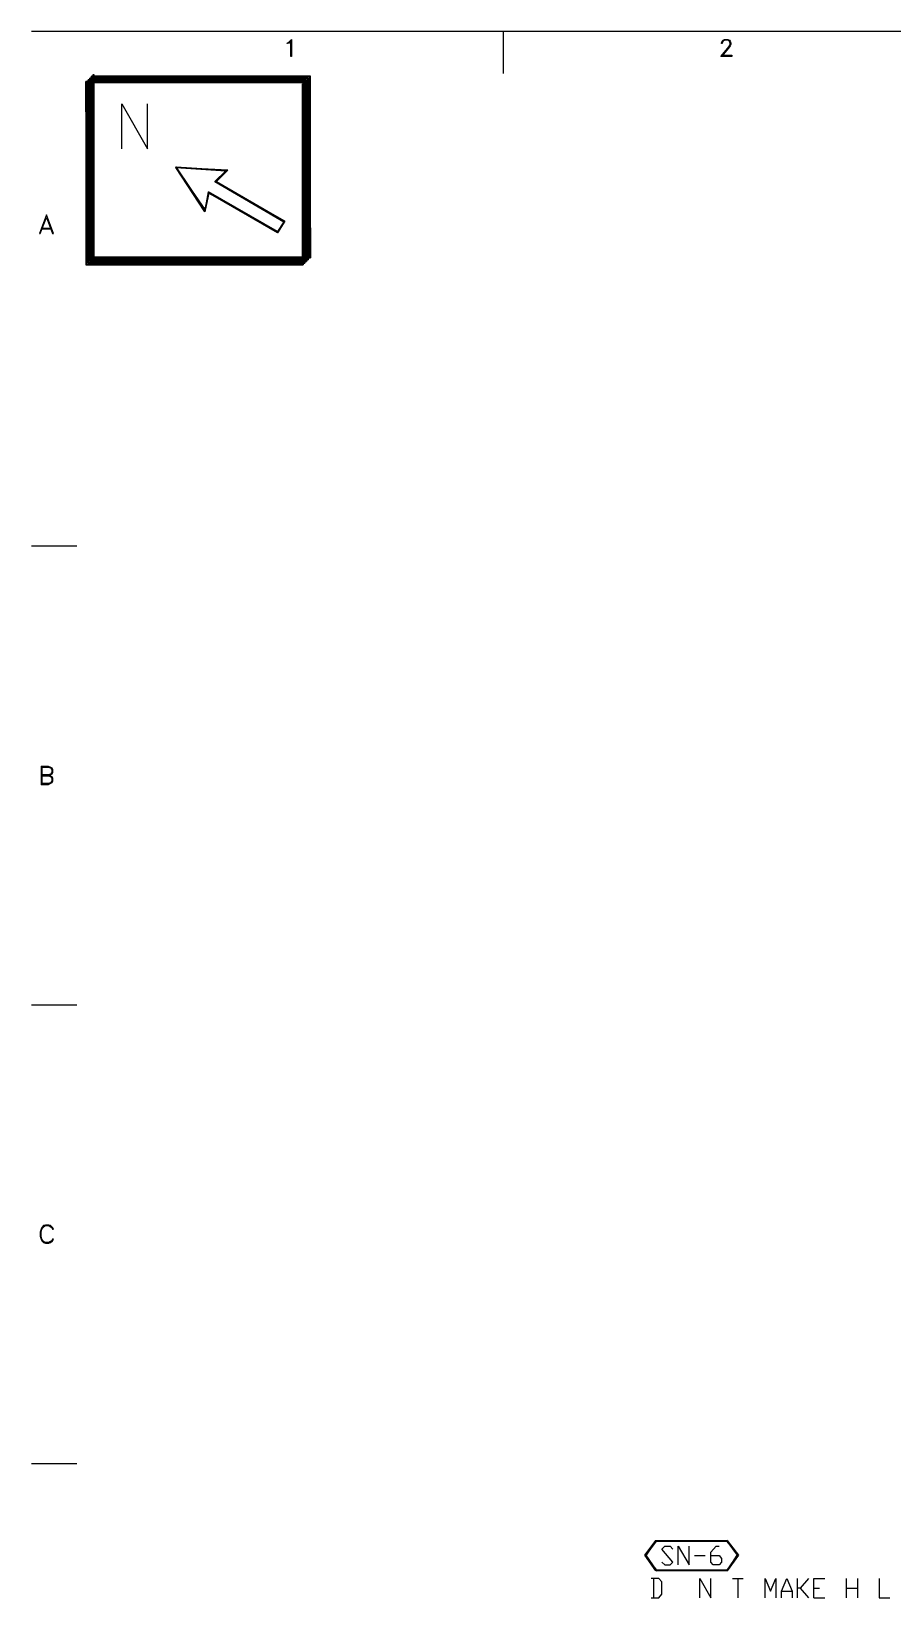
# Model space of a CAD drawing. Header units: millimetres. Extents: x 43 to 1147, y -811 to -31.
# Drawn here: x 42.9 to 219.8, y -352.5 to -30.6 of the extents above; entities that cross this region are included whole.
import ezdxf

# ---------------------------------------------------------------- set-up
doc = ezdxf.new("R2010")
doc.units = ezdxf.units.MM
doc.layers.add('EDITED_LINES', color=4, linetype='Continuous')

msp = doc.modelspace()

# ---------------------------------------------------------------- linework, layer by layer
at = {"layer": 'EDITED_LINES'}
for p, q in [((42.88, -30.64), (1146.64, -30.64)), ((139.84, -39.28), (139.84, -30.64)), ((95.44, -33.04), (95.8, -32.8)), ((95.8, -33.04), (95.44, -33.16)), ((95.44, -33.16), (95.44, -33.04)), ((95.8, -32.8), (96.28, -32.32)), ((96.16, -32.68), (95.8, -33.04)), ((96.16, -35.8), (96.16, -32.68)), ((96.28, -32.32), (96.28, -35.8)), ((184.48, -35.8), (185.92, -34.12)), ((184.6, -33.04), (184.72, -32.68)), ((184.6, -33.16), (184.6, -33.04)), ((184.72, -33.16), (184.6, -33.16)), ((186.04, -34.12), (184.6, -35.8)), ((184.72, -32.68), (184.96, -32.44)), ((184.96, -32.68), (184.72, -33.04)), ((184.72, -33.04), (184.72, -33.16)), ((184.96, -32.44), (185.2, -32.32)), ((185.2, -32.44), (184.96, -32.68)), ((185.2, -32.32), (185.92, -32.32)), ((185.92, -32.44), (185.2, -32.44)), ((185.92, -32.32), (186.28, -32.44)), ((186.28, -32.68), (185.92, -32.44)), ((185.92, -34.12), (186.28, -33.64)), ((186.4, -33.64), (186.04, -34.12)), ((186.28, -32.44), (186.4, -32.68)), ((186.4, -33.04), (186.28, -32.68)), ((186.28, -33.64), (186.4, -33.28)), ((186.4, -32.68), (186.52, -33.04)), ((186.4, -33.28), (186.4, -33.04)), ((186.52, -33.28), (186.4, -33.64)), ((186.52, -33.04), (186.52, -33.28)), ((96.28, -35.8), (96.16, -35.8)), ((186.76, -35.8), (184.48, -35.8)), ((184.6, -35.56), (186.76, -35.56)), ((186.76, -35.56), (186.76, -35.8)), ((54.28, -78.52), (54.04, -40.96)), ((54.04, -40.96), (54.04, -78.64)), ((54.28, -78.52), (54.04, -40.96)), ((54.04, -40.96), (54.28, -41.2)), ((54.04, -40.96), (54.28, -41.2)), ((99.04, -40.96), (54.04, -40.96)), ((54.28, -41.2), (99.04, -40.96)), ((54.28, -41.2), (99.04, -40.96)), ((54.28, -41.2), (54.28, -78.52)), ((98.92, -41.2), (54.28, -41.2)), ((54.64, -78.16), (54.52, -40.6)), ((54.52, -40.6), (54.52, -78.28)), ((54.64, -78.16), (54.52, -40.6)), ((54.52, -40.6), (54.64, -40.84)), ((54.52, -40.6), (54.64, -40.84)), ((99.4, -40.6), (54.52, -40.6)), ((54.64, -40.84), (99.4, -40.6)), ((54.64, -40.84), (99.4, -40.6)), ((54.64, -40.84), (54.64, -78.16)), ((99.28, -40.84), (54.64, -40.84)), ((55, -77.8), (54.88, -40.24)), ((54.88, -40.24), (54.88, -77.92)), ((55, -77.8), (54.88, -40.24)), ((54.88, -40.24), (55, -40.36)), ((54.88, -40.24), (55, -40.36)), ((99.76, -40.24), (54.88, -40.24)), ((55, -40.36), (99.76, -40.24)), ((55, -40.36), (99.76, -40.24)), ((55, -40.36), (55, -77.8)), ((99.64, -40.36), (55, -40.36)), ((55.36, -77.44), (55.24, -39.88)), ((55.24, -39.88), (55.24, -77.56)), ((55.36, -77.44), (55.24, -39.88)), ((55.24, -39.88), (55.36, -40)), ((55.24, -39.88), (55.36, -40)), ((100.24, -39.88), (55.24, -39.88)), ((55.36, -40), (100.24, -39.88)), ((55.36, -40), (100.24, -39.88)), ((55.36, -40), (55.36, -77.44)), ((100, -40), (55.36, -40)), ((55.72, -76.96), (55.6, -39.52)), ((55.6, -39.52), (55.6, -77.2)), ((55.72, -76.96), (55.6, -39.52)), ((55.6, -39.52), (55.72, -39.52)), ((55.72, -39.52), (55.72, -76.96)), ((98.68, -41.44), (98.56, -41.44)), ((98.56, -41.44), (98.68, -78.64)), ((98.56, -41.44), (98.68, -78.64)), ((98.56, -78.52), (98.56, -41.44)), ((98.68, -78.64), (98.68, -41.44)), ((99.04, -40.96), (98.92, -41.2)), ((99.04, -40.96), (98.92, -41.2)), ((98.92, -41.2), (99.04, -78.28)), ((98.92, -41.2), (99.04, -78.28)), ((98.92, -78.16), (98.92, -41.2)), ((99.04, -78.28), (99.04, -40.96)), ((99.4, -40.6), (99.28, -40.84)), ((99.4, -40.6), (99.28, -40.84)), ((99.28, -40.84), (99.4, -77.92)), ((99.28, -40.84), (99.4, -77.92)), ((99.28, -77.8), (99.28, -40.84)), ((99.4, -77.92), (99.4, -40.6)), ((99.76, -40.24), (99.64, -40.36)), ((99.76, -40.24), (99.64, -40.36)), ((99.64, -40.36), (99.76, -77.56)), ((99.64, -40.36), (99.76, -77.56)), ((99.64, -77.44), (99.64, -40.36)), ((99.76, -77.56), (99.76, -40.24)), ((100.24, -39.88), (100, -40)), ((100.24, -39.88), (100, -40)), ((100, -40), (100.24, -77.2)), ((100, -40), (100.24, -77.2)), ((100, -76.96), (100, -40)), ((100.24, -77.2), (100.24, -39.88)), ((61.48, -54.76), (61.48, -45.52)), ((61.48, -45.52), (66.76, -54.76)), ((66.76, -54.76), (66.76, -45.52)), ((72.64, -58.48), (72.52, -58.6)), ((72.52, -58.6), (72.64, -58.48)), ((72.52, -58.6), (78.52, -67.24)), ((72.52, -58.6), (78.52, -67.24)), ((78.52, -67.72), (72.52, -58.6)), ((83.2, -59.2), (72.52, -58.6)), ((72.52, -58.6), (82.84, -59.32)), ((83.2, -59.2), (72.52, -58.6)), ((78.52, -67.24), (72.64, -58.48)), ((72.64, -58.48), (83.2, -59.2)), ((82.84, -59.32), (80.56, -61.48)), ((83.2, -59.2), (80.92, -61.48)), ((80.92, -61.48), (82.84, -59.32)), ((80.92, -61.48), (82.84, -59.32)), ((82.84, -59.32), (83.2, -59.2)), ((82.84, -59.32), (83.2, -59.2)), ((78.52, -67.72), (79.24, -63.64)), ((79.24, -63.64), (78.52, -67.24)), ((78.52, -67.72), (79.24, -63.64)), ((79.36, -63.88), (78.52, -67.72)), ((79.24, -63.64), (79.36, -63.88)), ((79.24, -63.64), (79.36, -63.88)), ((93.4, -71.8), (79.24, -63.64)), ((79.36, -63.88), (93.4, -71.8)), ((79.36, -63.88), (93.4, -71.8)), ((93.4, -72.04), (79.36, -63.88)), ((94.96, -69.64), (80.56, -61.48)), ((80.56, -61.48), (94.72, -69.76)), ((94.96, -69.64), (80.56, -61.48)), ((80.56, -61.48), (80.92, -61.48)), ((80.56, -61.48), (80.92, -61.48)), ((80.92, -61.48), (94.96, -69.64)), ((78.52, -67.24), (78.52, -67.72)), ((78.52, -67.24), (78.52, -67.72)), ((46, -68.32), (44.56, -72.16)), ((44.68, -72.16), (46, -68.92)), ((47.44, -72.16), (46, -68.32)), ((46, -68.92), (47.2, -72.16)), ((94.96, -69.64), (93.4, -72.04)), ((93.4, -72.04), (94.72, -69.76)), ((94.72, -69.76), (93.4, -71.8)), ((93.4, -72.04), (94.72, -69.76)), ((94.72, -69.76), (94.96, -69.64)), ((94.72, -69.76), (94.96, -69.64)), ((44.56, -72.16), (44.68, -72.16)), ((44.92, -71.2), (47.08, -71.2)), ((45.04, -71.08), (46.84, -71.08)), ((47.2, -72.16), (47.44, -72.16)), ((93.4, -71.8), (93.4, -72.04)), ((93.4, -71.8), (93.4, -72.04)), ((100, -76.96), (55.6, -77.2)), ((100, -76.96), (55.6, -77.2)), ((55.6, -77.2), (55.72, -76.96)), ((55.6, -77.2), (55.72, -76.96)), ((55.6, -77.2), (100.24, -77.2)), ((55.72, -76.96), (100, -76.96)), ((100.24, -77.2), (100, -76.96)), ((100.24, -77.2), (100, -76.96)), ((98.56, -78.52), (54.04, -78.64)), ((98.56, -78.52), (54.04, -78.64)), ((54.04, -78.64), (54.28, -78.52)), ((54.04, -78.64), (54.28, -78.52)), ((54.04, -78.64), (98.68, -78.64)), ((54.28, -78.52), (98.56, -78.52)), ((98.92, -78.16), (54.52, -78.28)), ((98.92, -78.16), (54.52, -78.28)), ((54.52, -78.28), (54.64, -78.16)), ((54.52, -78.28), (54.64, -78.16)), ((54.52, -78.28), (99.04, -78.28)), ((54.64, -78.16), (98.92, -78.16)), ((99.28, -77.8), (54.88, -77.92)), ((99.28, -77.8), (54.88, -77.92)), ((54.88, -77.92), (55, -77.8)), ((54.88, -77.92), (55, -77.8)), ((54.88, -77.92), (99.4, -77.92)), ((55, -77.8), (99.28, -77.8)), ((99.64, -77.44), (55.24, -77.56)), ((99.64, -77.44), (55.24, -77.56)), ((55.24, -77.56), (55.36, -77.44)), ((55.24, -77.56), (55.36, -77.44)), ((55.24, -77.56), (99.76, -77.56)), ((55.36, -77.44), (99.64, -77.44)), ((98.68, -78.64), (98.56, -78.52)), ((98.68, -78.64), (98.56, -78.52)), ((99.04, -78.28), (98.92, -78.16)), ((99.04, -78.28), (98.92, -78.16)), ((99.4, -77.92), (99.28, -77.8)), ((99.4, -77.92), (99.28, -77.8)), ((99.76, -77.56), (99.64, -77.44)), ((99.76, -77.56), (99.64, -77.44)), ((42.88, -136.36), (52.24, -136.36)), ((44.92, -181.6), (44.92, -185.44)), ((44.92, -181.6), (46.36, -181.6)), ((45.04, -181.84), (45.04, -185.2)), ((45.04, -181.84), (46.36, -181.84)), ((46.36, -183.4), (45.04, -183.4)), ((46.36, -181.6), (46.84, -181.84)), ((46.36, -181.84), (46.84, -181.96)), ((46.84, -183.28), (46.36, -183.4)), ((46.84, -183.4), (46.36, -183.64)), ((46.36, -183.4), (46.84, -183.64)), ((46.84, -181.84), (47.08, -181.96)), ((46.84, -181.96), (47.08, -182.32)), ((47.08, -182.92), (46.84, -183.28)), ((47.08, -183.28), (46.84, -183.4)), ((47.08, -181.96), (47.2, -182.32)), ((47.08, -182.32), (47.08, -182.92)), ((47.2, -182.92), (47.08, -183.28)), ((47.2, -182.32), (47.2, -182.92)), ((46.36, -185.44), (44.92, -185.44)), ((45.04, -183.64), (46.36, -183.64)), ((46.36, -185.2), (45.04, -185.2)), ((46.36, -183.64), (46.84, -183.76)), ((46.84, -185.08), (46.36, -185.2)), ((46.84, -185.2), (46.36, -185.44)), ((46.84, -183.64), (47.08, -183.76)), ((46.84, -183.76), (47.08, -184.12)), ((47.08, -184.72), (46.84, -185.08)), ((47.08, -185.08), (46.84, -185.2)), ((47.08, -183.76), (47.2, -184.12)), ((47.08, -184.12), (47.08, -184.72)), ((47.2, -184.72), (47.08, -185.08)), ((47.2, -184.12), (47.2, -184.72)), ((42.88, -230.68), (52.24, -230.68)), ((44.92, -276.76), (44.68, -277.36)), ((45.04, -276.4), (44.92, -276.76)), ((44.92, -277.36), (45.04, -276.76)), ((45.4, -276.04), (45.04, -276.4)), ((45.04, -276.76), (45.4, -276.28)), ((45.76, -275.92), (45.4, -276.04)), ((45.4, -276.28), (45.76, -276.04)), ((46.48, -275.92), (45.76, -275.92)), ((45.76, -276.04), (46.48, -276.04)), ((46.84, -276.04), (46.48, -275.92)), ((46.48, -276.04), (46.84, -276.28)), ((47.2, -276.4), (46.84, -276.04)), ((46.84, -276.28), (47.08, -276.4)), ((47.08, -276.4), (47.2, -276.76)), ((47.44, -276.76), (47.2, -276.4)), ((47.2, -276.76), (47.44, -276.76)), ((44.68, -277.36), (44.68, -278.2)), ((44.68, -278.2), (44.92, -278.8)), ((44.92, -278.2), (44.92, -277.36)), ((45.04, -278.8), (44.92, -278.2)), ((44.92, -278.8), (45.04, -279.16)), ((45.4, -279.28), (45.04, -278.8)), ((45.04, -279.16), (45.4, -279.52)), ((45.76, -279.52), (45.4, -279.28)), ((45.4, -279.52), (45.76, -279.64)), ((46.48, -279.52), (45.76, -279.52)), ((45.76, -279.64), (46.48, -279.64)), ((46.84, -279.28), (46.48, -279.52)), ((46.48, -279.64), (46.84, -279.52)), ((47.08, -279.16), (46.84, -279.28)), ((46.84, -279.52), (47.2, -279.16)), ((47.2, -278.8), (47.08, -279.16)), ((47.44, -278.8), (47.2, -278.8)), ((47.2, -279.16), (47.44, -278.8)), ((42.88, -324.88), (52.24, -324.88)), ((168.88, -343.72), (171.16, -340.72)), ((171.16, -340.72), (169.12, -343.72)), ((171.16, -340.72), (169.12, -343.72)), ((169.12, -343.72), (171.28, -340.84)), ((171.28, -340.84), (171.16, -340.72)), ((171.16, -340.72), (185.8, -340.72)), ((171.28, -340.84), (171.16, -340.72)), ((185.8, -340.72), (171.28, -340.84)), ((185.8, -340.72), (171.28, -340.84)), ((171.28, -340.84), (185.68, -340.84)), ((185.68, -340.84), (185.8, -340.72)), ((185.68, -340.84), (185.8, -340.72)), ((188.08, -343.72), (185.68, -340.84)), ((185.68, -340.84), (187.84, -343.72)), ((188.08, -343.72), (185.68, -340.84)), ((185.8, -340.72), (188.08, -343.72)), ((169.12, -343.72), (168.88, -343.72)), ((169.12, -343.72), (168.88, -343.72)), ((168.88, -343.72), (171.28, -346.84)), ((168.88, -343.72), (171.28, -346.84)), ((171.16, -346.96), (168.88, -343.72)), ((171.28, -346.84), (169.12, -343.72)), ((172.36, -342.52), (172.96, -341.92)), ((174.64, -345.16), (172.36, -342.52)), ((172.96, -341.92), (174.04, -341.92)), ((174.04, -341.92), (174.64, -342.52)), ((175.72, -345.76), (175.72, -341.92)), ((175.72, -341.92), (178, -345.76)), ((178, -345.76), (178, -341.92)), ((179.08, -343.84), (181.24, -343.84)), ((182.44, -343.12), (183.52, -341.92)), ((182.44, -345.16), (182.44, -343.12)), ((182.44, -343.84), (184.12, -343.84)), ((183.52, -341.92), (184.12, -341.92)), ((184.12, -343.84), (184.6, -344.44)), ((187.84, -343.72), (185.68, -346.84)), ((185.8, -346.96), (187.84, -343.72)), ((185.8, -346.96), (187.84, -343.72)), ((188.08, -343.72), (185.8, -346.96)), ((187.84, -343.72), (188.08, -343.72)), ((187.84, -343.72), (188.08, -343.72)), ((171.28, -346.84), (171.16, -346.96)), ((171.28, -346.84), (171.28, -346.96)), ((171.28, -346.96), (185.68, -346.84)), ((185.68, -346.84), (171.28, -346.84)), ((171.28, -346.96), (185.68, -346.84)), ((185.8, -346.96), (171.28, -346.96)), ((172.36, -345.16), (172.96, -345.76)), ((172.96, -345.76), (174.04, -345.76)), ((174.04, -345.76), (174.64, -345.16)), ((182.92, -345.76), (182.44, -345.16)), ((184.12, -345.76), (182.92, -345.76)), ((184.6, -345.16), (184.12, -345.76)), ((184.6, -344.44), (184.6, -345.16)), ((185.68, -346.84), (185.8, -346.96)), ((185.68, -346.84), (185.8, -346.96)), ((171.76, -348.52), (170.2, -348.52)), ((170.68, -348.52), (170.68, -352.48)), ((172.36, -349.24), (171.76, -348.52)), ((172.36, -351.76), (172.36, -349.24)), ((180.16, -352.48), (180.16, -348.52)), ((180.16, -348.52), (182.44, -352.48)), ((182.44, -352.48), (182.44, -348.52)), ((186.88, -348.52), (189.04, -348.52)), ((187.96, -348.52), (187.96, -352.48)), ((193.6, -352.48), (193.6, -348.52)), ((193.6, -348.52), (194.68, -351.16)), ((194.68, -351.16), (195.76, -348.52)), ((195.76, -348.52), (195.76, -352.48)), ((196.96, -351.16), (198.04, -348.52)), ((198.04, -348.52), (199.12, -351.16)), ((200.2, -352.48), (200.2, -348.52)), ((200.8, -350.56), (200.2, -350.56)), ((202.48, -348.52), (200.8, -350.56)), ((200.8, -350.56), (202.48, -352.48)), ((203.56, -352.48), (203.56, -348.52)), ((203.56, -348.52), (205.84, -348.52)), ((203.56, -350.56), (204.76, -350.56)), ((210.28, -352.48), (210.28, -348.52)), ((210.28, -350.56), (212.56, -350.56)), ((212.56, -348.52), (212.56, -352.48)), ((217, -348.52), (217, -352.48)), ((170.2, -352.48), (171.76, -352.48)), ((171.76, -352.48), (172.36, -351.76)), ((196.96, -352.48), (196.96, -351.16)), ((196.96, -351.16), (199.12, -351.16)), ((199.12, -351.16), (199.12, -352.48)), ((203.56, -352.48), (205.84, -352.48)), ((217, -352.48), (219.16, -352.48))]:
    msp.add_line(p, q, dxfattribs=at)

doc.saveas('drawing.dxf')
